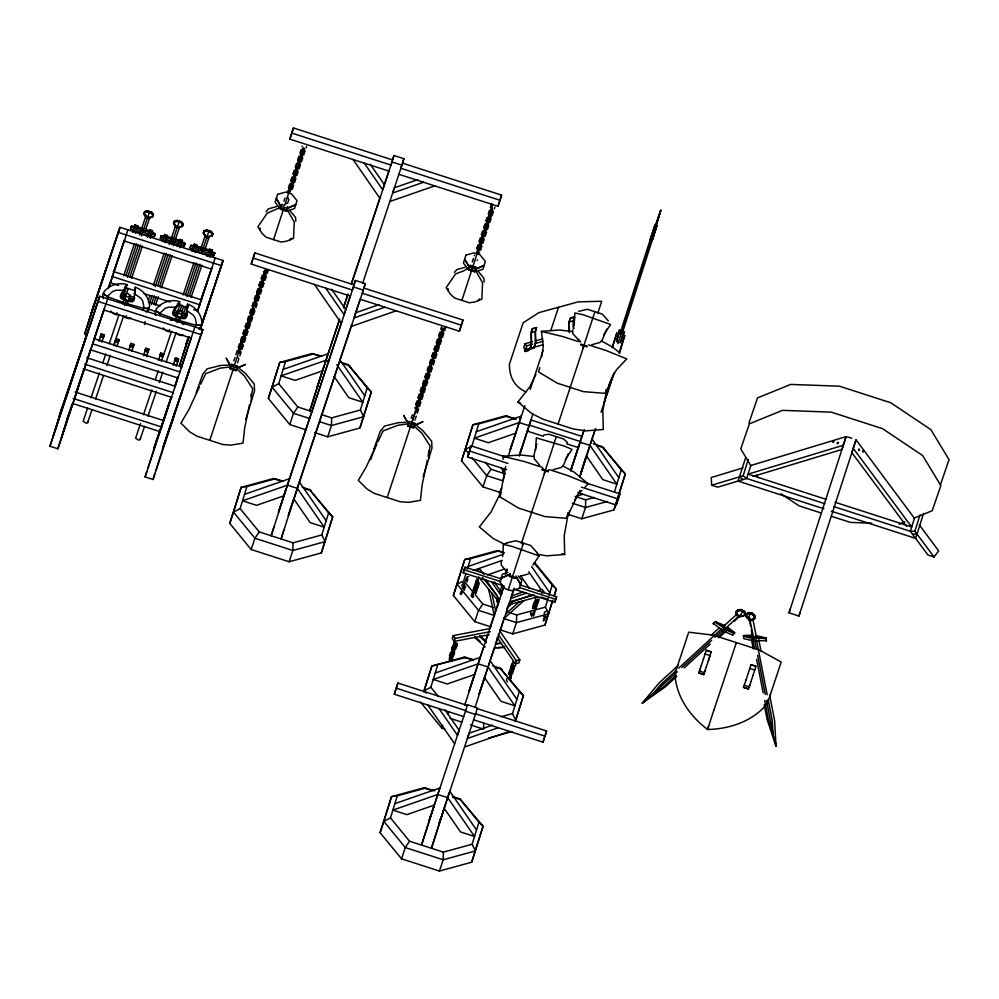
<?xml version="1.0" encoding="UTF-8"?>
<svg xmlns="http://www.w3.org/2000/svg" width="999" height="999" viewBox="0 0 999 999"><rect width="100%" height="100%" fill="white"/><g stroke="black" fill="none" stroke-linecap="round" stroke-linejoin="round"><path stroke-width="1.5" d="M302.148 487.212L309.503 489.572L328.609 512.887L321.79 534.952L293.057 542.832L292.857 550.486L289.111 561.75L251.174 549.525L229.758 523.376L241.146 487.362L273.376 478.533L283.029 481.043M340.746 362.262L348.102 364.635L367.207 387.949L360.389 410.002L331.656 417.882L331.456 425.537L327.709 436.813L314.573 432.579M452.497 796.503L459.852 798.875L478.946 822.189L472.127 844.242L443.394 852.122L443.194 859.777L439.448 871.053L401.523 858.815L380.095 832.666L391.496 796.665L423.713 787.824L434.84 790.808M483.716 723.026L483.553 729.145L470.429 724.912M548.126 598.264L545.404 607.092L516.658 614.972L516.471 622.627L512.712 633.89L499.587 629.657M594.318 497.477L585.689 499.85L585.501 507.492L581.743 518.768L568.481 514.485M569.268 332.292L568.955 322.078L570.229 318.244C578.409 313.549 571.653 324.787 573.776 328.733M569.442 332.442L569.155 322.215L570.404 318.456L574.612 317.295M573.601 328.621L573.164 320.916L574.437 317.095M146.304 312.075L148.227 310.289L149.488 306.531C149.463 297.964 143.219 289.772 135.165 287.225L133.816 300.799L131.993 301.848L128.122 301.323L126.861 305.082M134.628 294.755L135.165 287.225L134.99 294.855M198.739 328.996L200.662 327.21L201.935 323.451C201.91 314.885 195.654 306.693 187.612 304.146L186.264 317.719L184.428 318.768L180.569 318.244L179.308 322.003L180.369 321.616M144.643 324.588L145.055 321.491M503.371 480.219L504.433 472.627M541.758 356.793L543.244 346.166L541.433 331.356L559.303 330.007L571.903 331.493M579.932 490.422L566.47 518.319L544.83 516.57L518.618 508.116L499.925 496.853L505.694 466.471M568.369 512.799L564.223 535.601L564.697 554.47L546.815 555.819L537.137 554.283M605.894 393.856L602.834 410.651L603.296 429.52L585.414 430.869L572.976 428.908L543.194 419.293L531.805 413.574L517.932 401.985L529.645 387.05L535.889 374.45M502.622 556.643L503.396 544.418L507.117 542.944M535.526 450.124L536.313 437.887L564.335 446.091L571.99 449.4L565.272 459.715M574.138 325.174L574.912 312.949L583.066 314.747L610.589 324.45L603.871 334.765M568.768 515.334L569.53 511.188M249.563 404.558L244.693 427.809L243.007 443.144L231.019 445.129L222.702 444.505L196.84 436.151L189.623 431.768L180.919 423.114L188.774 409.777L199.45 386.875M251.311 395.991L252.759 388.861L244.305 375.849L236.651 368.831M426.111 466.083L427.272 460.377M428.146 456.093L430.182 446.103L421.728 433.079L414.073 426.061L423.014 421.628L414.323 425.312L408.379 423.389L403.584 415.359L406.918 421.366M425.811 467.544L422.115 485.052L420.429 500.387L408.441 502.36L400.124 501.735L374.263 493.394L367.045 489.011L358.341 480.357L366.196 467.008L376.86 444.105M536.763 443.656L534.04 454.97L534.253 458.716L539.66 465.322M101.898 342.232L104.246 334.777L101.261 333.816L98.926 341.271M102.223 341.196L99.301 340.01M133.616 229.021L132.555 232.405M114.123 345.03L117.095 345.991M148.476 233.816L147.427 237.2M151.448 234.765L150.399 238.162M128.983 349.825L131.955 350.786M162.625 240.971L165.597 241.92M143.856 354.62L146.828 355.582M177.485 245.766L180.457 246.716M158.729 359.415L161.701 360.377M192.357 250.562L195.379 251.298L195.005 252.547M173.589 364.223L176.561 365.172M210.202 256.318L207.28 255.132L206.893 256.393M620.879 330.956L619.492 330.107L619.043 331.331M622.864 331.593L624.437 331.705L624.25 332.455L622.827 330.344L619.293 330.856L619.492 330.107L618.531 333.067L623.488 334.665L624.437 331.705L624 332.929M859.577 450.199L858.541 450.499L859.003 448.838M556.293 436.638L544.28 473.576M594.892 311.7L582.979 348.339M107.642 298.826L57.88 448.788L49.95 446.228L99.713 296.266L202.797 329.52L201.199 334.69L98.114 301.436L99.713 296.266L60.639 411.638L52.897 437.013M87.3 334.727L84.665 333.866L120.005 227.248L223.089 260.502L200.462 328.896M87.512 324.937L120.005 227.248L84.665 333.866M54.895 430.994L61.713 408.941M89.51 318.931L93.619 305.619M67.208 393.956L71.703 379.42M69.218 387.949L73.327 374.637M83.292 345.617L84.378 342.12M85.302 339.598L86.376 336.114M57.88 448.788L93.232 342.158M60.827 439.572L68.157 415.522M62.825 433.554L69.181 412.962M75.137 396.516L79.183 383.441M77.148 390.509L81.256 377.197M127.934 229.807L108.729 287.912M164.211 443.431L202.797 329.52L153.034 479.483L145.105 476.923L146.703 471.753M182.455 365.422L179.82 364.573L188.749 337.337M187.787 338.786L186.139 344.093L188.374 337.512M148.052 467.707L156.868 439.635M182.667 355.644L188.324 337.787M162.362 424.662L166.858 410.127M164.373 418.643L168.481 405.332M180.444 370.292L179.932 371.978L92.707 343.843M215.16 257.942L197.427 311.638M194.867 326.96L145.105 476.923M153.034 479.483L154.633 474.313M162.487 448.876L163.724 444.892M155.981 470.267L164.785 442.195M170.292 427.222L174.788 412.674M172.29 421.203L175.949 409.365M186.376 378.871L187.1 376.536M188.374 372.852L189.098 370.529L187.462 375.374M350.362 296.054L251.236 264.073L252.834 258.903M353.958 284.865L254.832 252.897L253.234 258.067L352.36 290.035L355.407 280.469L365.322 283.666L362.275 293.244L461.388 325.212L459.39 331.231L360.264 299.25M388.961 171.104L289.847 139.136L293.444 127.947L392.557 159.927L394.006 155.519L403.921 158.716L400.874 168.294L499.987 200.275L497.989 206.281L398.876 174.301M289.847 139.136L293.444 127.947M235.876 354.682L237.175 350.711L238.786 350.162L241.146 351.998L239.835 355.956M233.928 367.12L209.778 440.334M244.143 334.665L242.72 339.048L243.719 339.373L244.93 335.639M263.561 271.416L264.31 273.451L265.722 273.901L267.32 273.339L268.431 270.017M302.085 146.753L302.285 146.104M247.59 324.363L247.302 325.274C249.163 326.823 251.436 319.942 249.001 320.13M249.875 317.482L249.6 318.394L250.587 318.718L252.248 313.636L251.298 313.236L250.861 314.61M284.103 207.38L273.564 239.61M290.896 185.277L290.609 186.201L291.596 186.513L293.631 180.344L292.645 180.02L291.471 183.479M254.458 303.708L254.171 304.62L255.17 304.945L256.381 301.211M295.467 171.516L295.192 172.427L296.179 172.752L298.214 166.571L297.153 166.383M260.914 287.724L261.775 285.002L260.789 284.678L258.753 290.859L259.752 291.171L260.964 287.437M297.764 164.623L297.477 165.547L298.476 165.859L300.499 159.69L299.513 159.365L298.339 162.825M239.847 352.635L240.047 351.985L239.598 353.334M253.459 308.441L253.659 307.792M242.332 345.105L242.133 345.754L240.16 345.105L239.261 347.802M251.036 317.32L249.925 317.37L251.623 312.225L252.622 312.537L251.748 315.259M303.321 147.977L302.06 151.773L303.047 152.085L304.22 148.639M303.634 148.701L303.833 148.052M299.775 158.654L300.761 158.978L301.935 155.519L302.797 152.797L301.735 152.622M265.247 276.248L265.047 276.898L263.062 276.261L262.163 278.958M287.675 206.393L286.226 211.026L280.282 209.103L281.73 204.483L284.703 205.432M245.742 419.455L254.558 390.834L254.258 384.028L245.317 373.289L239.56 368.718M305.819 429.757L289.772 424.575L268.356 398.426L279.745 362.425L311.975 353.584L321.628 356.094M229.758 523.376L233.504 512.1L240.122 508.603L246.94 486.55L275.674 478.671M268.356 398.426L272.103 387.162L278.733 383.666L285.539 361.601L314.285 353.721M274.013 526.635L271.179 535.776L289.46 478.721L244.53 494.343M285.926 489.348L283.928 495.804L256.556 505.332L242.532 500.811L287.462 485.177L297.365 488.374L324.2 527.147L310.177 522.627L293.831 499.013M283.129 369.405L328.059 353.771L309.79 410.826L323.326 368.281M394.006 155.519L390.959 165.097L291.845 133.117M283.916 529.832L281.094 538.973L299.363 481.918L326.198 520.691M289.922 510.414L288.324 515.584L363.324 290.122L353.409 286.925L278.409 512.387L286.288 488.236M289.111 561.75L321.328 552.922L332.717 516.908L309.503 489.572M327.709 436.813L359.927 427.972L371.328 391.97L348.102 364.635M411.825 422.789L415.921 410.015L387.2 497.564M420.429 395.379L420.142 396.291C422.003 397.839 424.275 390.946 421.84 391.133M422.714 388.486L422.44 389.398L423.426 389.722L424.637 385.989M433.753 358.728L434.615 356.006L433.628 355.694L431.593 361.863L432.592 362.187L433.803 358.454M430.881 365.684L431.081 365.035M436.463 347.177L436.176 348.089C443.506 344.218 434.852 339.81 437.5 347.39M438.748 340.297L438.474 341.208L439.46 341.533L440.671 337.799M417.27 409.877L417.47 409.228L416.571 411.925M432.043 363.811L432.33 362.899L431.343 362.575L430.719 364.373M416.271 416.121L414.972 420.079M443.781 328.471L442.919 331.193M474.375 255.694L474.575 255.057M473.026 266.196L461.888 300.374M483.791 232.268L483.516 233.179L484.503 233.504L485.726 229.77M488.374 218.494L488.099 219.418C489.96 220.954 492.22 214.073 489.797 214.261M490.671 211.613L490.384 212.525L491.371 212.849L492.544 209.39M491.958 209.465L492.157 208.816M483.129 239.236L482.929 239.885L480.944 239.248L480.044 241.933M491.82 211.451L490.759 211.438M477.147 260.552L477.347 259.902M459.39 331.231L462.987 320.042L363.873 288.062M497.989 206.281L501.585 195.105L402.472 163.124L403.921 158.716M461.388 325.212L462.987 320.042M499.987 200.275L501.585 195.105M423.164 476.698L431.98 448.076L431.68 441.271L422.739 430.532L416.983 425.949M500.649 492.607L482.954 486.9L461.538 460.751L472.927 424.75L505.157 415.909L516.333 418.906M463.698 716.595L394.305 694.218L395.904 689.048L397.914 683.029L467.295 705.419M506.693 469.68L467.582 457.055L469.18 451.885M394.305 694.218L397.914 683.029M505.132 456.83L471.178 445.879L469.58 451.048L507.967 463.424M507.467 416.046L478.721 423.926L471.915 445.979L465.284 449.488L461.538 460.751M423.601 691.857L431.855 666.033L464.073 657.192L473.738 659.702M490.834 626.835L474.787 621.665L453.371 595.516L464.76 559.502L496.99 550.674L503.696 552.235M426.161 693.144L424.213 690.771L431.855 666.033L466.383 657.33M502.597 585.489L463.224 572.789L464.023 570.204M501.473 578.958L465.022 567.195L464.223 569.792L500.674 581.543M380.095 832.666L383.853 821.403L390.472 817.906L397.29 795.841L426.024 787.961M424.213 690.771L430.831 687.275L437.649 665.209M466.009 573.389L463.736 580.744L473.289 592.407M467.345 569.068L470.554 558.691L499.288 550.811M461.675 593.056L460.601 593.044M503.771 470.541L502.972 473.151L503.896 470.267M512.187 443.294L510.189 449.762L524.887 405.582M476.311 431.718L521.241 416.096L508.154 456.68M499.925 496.853L500.786 494.043M539.822 367.694L538.523 371.903L557.217 383.179L583.428 391.633L605.069 393.369L606.368 389.16M521.703 447.789L520.104 452.959L532.879 414.098M430.756 815.209L428.758 821.678L465.696 710.589L396.316 688.199M496.815 601.386L497.614 598.776M510.127 573.688L509.403 575.998L515.347 577.922M542.782 467.919L542.182 469.855L548.126 471.778L548.726 469.83M440.659 818.406L438.661 824.874L475.611 713.786L544.992 736.163L546.59 730.993L477.197 708.616M480.619 689.073L479.021 694.243L514.298 588.211M581.893 436.376L580.307 441.546L529.358 425.112L530.956 419.942L581.893 436.376L583.828 430.532M612.225 347.452L616.808 333.092L618.793 333.728L616.395 341.458L620.367 342.744L622.752 335.015L624.737 335.652L619.33 353.147M612.3 347.677L616.808 333.092M566.47 518.319L568.194 512.699M582.567 467.42L580.968 472.589L595.666 428.409M607.954 389.198L611.313 378.808M619.305 352.784L624.737 335.652M500.199 668.244L523.426 695.579L515.784 720.304L512.487 713.611L519.305 691.558L500.199 668.244L492.857 665.871M549.013 595.416L552.21 585.027L534.065 562.887M543.344 620.953L544.218 618.231M439.448 871.053L471.678 862.212L483.066 826.21L459.852 798.875M515.184 721.39L523.426 695.579L519.305 691.558M512.712 633.89L544.942 625.062L552.584 600.324M552.734 600.686L544.942 625.062M554.083 596.328L556.331 589.048L534.915 562.912M513.961 589.16L554.795 602.335L555.594 599.75M520.142 584.977L556.593 596.74L555.794 599.325L519.343 587.562M614.435 491.958L621.241 469.905L602.147 446.59L593.269 443.731M581.743 518.768L613.973 509.927L617.12 499.75M618.019 496.84L621.615 485.189M617.719 498.663L625.362 473.926L602.147 446.59M473.601 719.792L542.994 742.182L544.592 737.012M577.872 492.644L616.258 505.019L619.855 493.843L587.375 483.366M616.258 505.019L619.855 493.843M698.751 672.939L703.708 674.537L698.751 672.939L701.36 665.309M700.137 668.756L699.437 671.028L704.395 672.627L705.094 670.354M706.318 650.199L711.213 651.985L706.318 650.199L705.007 654.145M706.281 667.07L710.027 655.556L705.069 653.958M743.493 687.362L748.451 688.96L743.493 687.362L746.103 679.745M751.048 664.622L755.943 666.42L751.048 664.622L749.737 668.581L754.757 669.979M923.588 513.361L915.608 538.374L910.339 531.281L914.435 518.319L856.018 439.797L798.95 616.033L789.035 612.824L790.259 608.891M798.95 616.033L800.174 612.087M145.18 228.896L155.307 233.754L154.395 236.513L142.045 234.116L130.607 228.833L130.832 228.109M142.532 228.047L131.518 226.074L131.294 226.798L138.761 230.806L146.691 233.366L155.07 234.478L155.307 233.754M146.079 215.359L145.629 216.808L146.391 217.857L148.376 218.494L150.025 217.432M145.504 230.195L145.055 231.643L141.858 231.406L141.084 230.357L141.533 228.921L142.757 228.509M151.473 212.4L153.009 214.385L152.26 216.671L149.775 218.207L146.266 217.969L145.767 215.659M154.395 236.513L154.62 235.789M174.912 238.486L185.04 243.344L184.128 246.104L171.791 243.719L160.34 238.424L160.564 237.7M172.278 237.637L161.251 235.677L161.026 236.401L168.506 240.397L176.436 242.957L184.815 244.068M179.445 227.347L178.109 228.084L176.124 227.447L175.587 225.674M173.027 239.872L171.791 243.719M179.333 227.685L179.783 226.236M184.128 246.104L184.353 245.379M204.645 248.077L214.773 252.934L213.861 255.694L201.523 253.309L190.072 248.027L190.984 245.267L202.01 247.228M190.984 245.267L190.759 245.991L198.239 250L206.169 252.547L214.548 253.659L214.773 252.934M203.371 232.917L205.869 237.038L207.842 237.675L209.178 236.938M201.86 252.223L201.523 253.309L202.198 251.273M209.603 236.251L207.879 237.849L205.744 237.15L203.484 232.555M213.861 255.694L214.086 254.97M102.398 280.182L104.408 273.776M104.458 274.013L105.994 269.106M133.941 227.947L134.902 224.962L137.874 225.911L137.363 227.522M135.527 233.366L135.914 232.118L132.942 231.156M124.5 296.815L123.127 303.883L122.477 302.947M124.95 297.14L124.5 298.564L127.335 300.587L128.958 300L129.395 298.576M126.011 293.993L125.562 295.417L126.548 296.84L130.02 296.853L130.457 295.429L127.622 293.406L126.011 293.993L124.525 298.376M87.587 408.067L83.192 421.191L86.026 423.214L87.65 422.627L88.087 421.203M126.411 300.287L124.6 305.682M147.49 236.85L148.339 234.178M149.263 231.356L149.763 229.758L152.735 230.719L152.235 232.317L150.25 231.681M113.861 345.716L116.134 338.611L119.106 339.573L116.833 346.665M129.945 298.576L129.183 300.949L128.122 301.323M150.474 237.812L151.311 235.14M162.362 241.646L163.199 238.973M164.136 236.151L164.635 234.553L167.607 235.514L167.108 237.113L165.122 236.476M128.734 350.512L131.006 343.419L133.978 344.368L131.706 351.461M165.335 242.607L166.171 239.935M177.235 246.441L178.072 243.768M143.531 355.656L145.866 348.214L148.839 349.163L146.503 356.618M180.132 247.752L181.044 244.73M182.48 240.309L181.968 241.908L178.996 240.946L179.508 239.348L182.48 240.309L181.88 242.058M192.033 251.598L193.082 248.202M197.34 245.105L194.368 244.143L193.868 245.742L195.854 246.391M158.391 360.452L160.739 353.009L163.711 353.971L161.376 361.413M176.948 313.736L175.574 320.804M177.397 314.048L176.948 315.484L179.783 317.507L181.393 316.92L181.843 315.484M178.446 310.914L178.009 312.337L178.996 313.761L182.455 313.773L182.904 312.35L180.07 310.327L178.446 310.914L176.973 315.297M140.522 423.514L135.639 438.111L138.474 440.134L140.085 439.548L140.534 438.111M178.858 317.207L177.048 322.602M208.729 250.549L209.241 248.938L212.213 249.9L211.264 252.884M173.264 365.247L175.599 357.804L178.584 358.766L176.236 366.208M209.877 257.355L210.926 253.958M200.399 328.234L201.611 324.375M201.174 326.136L203.197 319.717M205.482 313.436L207.492 307.03M167.682 434.115L170.879 424.325M207.53 307.267L209.078 302.36M179.308 399.812L182.892 388.736M583.778 346.278L558.079 424.1M545.167 471.228L521.353 543.606M745.679 457.592L738.086 481.106L823.888 508.778M742.944 467.907L711.251 477.522L711.663 485.214L743.119 475.786L748.263 459.49M753.196 476.398L841.932 449.475L846.116 436.6L750.798 465.522L746.703 478.496L717.707 487.175L711.663 485.214M906.605 526.298L851.835 452.672L856.018 439.797M919.355 524.925L938.66 550.886L934.015 556.955L914.872 531.206L920.029 514.897M288.599 192.17L289.186 190.359M296.778 167.645L295.554 171.328L296.516 171.728M285.027 204.395L288.674 193.032M238.424 351.91L239.011 350.1M239.723 348.039L238.474 351.798L239.473 352.123M241.296 343.219L240.434 345.929L241.421 346.253L242.645 342.52M241.696 342.145L242.133 340.784L243.119 341.096L242.595 342.807M292.045 185.115L292.819 182.78M243.993 335.264L244.418 333.891L245.417 334.215M245.879 329.445L245.017 332.168L246.004 332.48L247.215 328.746M246.278 328.371L246.716 327.01L247.702 327.335M248.564 321.491L248.888 320.504M303.496 150.699L303.821 149.7M234.852 364.136L238.499 352.772M255.444 300.836L255.756 299.85M257.33 295.017L256.468 297.739L257.455 298.064L258.679 294.33M257.73 293.956L258.167 292.582L259.116 292.982M260.015 287.063L260.452 285.702L261.413 286.089M261.913 281.243L261.051 283.966L262.038 284.29L263.249 280.557M262.625 279.196L261.376 282.954L262.375 283.266M264.198 274.363L263.336 277.085L264.323 277.41L265.547 273.676M240.297 349.687L241.171 346.965L240.11 346.778M244.168 337.974L244.48 336.988M244.88 335.914L245.742 333.191L244.755 332.879M246.778 330.095L246.341 331.468L245.342 331.144L246.428 327.784M247.178 329.033L248.039 326.311L246.978 326.124M249.463 322.14L250.324 319.43L249.275 319.243M253.646 309.44L253.209 310.814L252.223 310.489L253.147 307.717M255.619 303.546L255.931 302.56M256.331 301.486L257.193 298.763L256.144 298.589M258.629 294.605L259.49 291.883C257.63 290.334 255.357 297.227 257.792 297.04M260.202 289.772L260.514 288.786M263.212 280.831L264.073 278.109L263.012 277.934M265.497 273.951L266.358 271.228L265.372 270.904M416.833 406.268L417.27 404.907L418.256 405.219M419.118 399.388C421.079 394.605 420.704 405.057 417.857 403.171M421.416 392.495L421.728 391.508M423.701 385.614L424.138 384.253L425.087 384.64M425.986 378.733C427.959 373.951 427.572 384.403 424.725 382.517M427.884 372.914L427.023 375.636L428.009 375.949L429.22 372.215M428.284 371.84L428.596 370.854M430.169 366.021L429.308 368.743L430.294 369.068L431.468 365.609M432.867 358.079L433.291 356.705L434.253 357.105M434.752 352.26L433.891 354.982L434.877 355.294L436.088 351.561M435.464 350.199L434.215 353.958L435.214 354.283M439.735 337.425L440.172 336.051L441.158 336.376M442.02 330.532C443.981 325.761 443.606 336.213 440.759 334.328M417.008 408.978L417.32 407.992M417.719 406.93L418.593 404.208L417.532 404.021M419.617 401.111L419.18 402.472L418.194 402.16L419.268 398.788M420.017 400.037L420.879 397.315L419.817 397.14M422.302 393.156L423.164 390.434L422.115 390.247M424.6 386.276L425.462 383.554C423.601 382.005 421.328 388.886 423.763 388.698M426.486 380.457L426.049 381.818L425.062 381.493L426.136 378.134M426.885 379.383L427.747 376.66L426.698 376.486M428.459 374.55L428.771 373.564M429.17 372.502L430.045 369.78L428.983 369.593M433.042 360.789L433.354 359.802M436.051 351.848L436.913 349.126L435.851 348.938M438.336 344.955L439.198 342.232L438.149 342.058M440.222 339.136L439.797 340.509L438.798 340.184L440.497 335.027L441.496 335.352L440.634 338.074M442.52 332.255L442.082 333.629L441.096 333.304L442.17 329.945M476.923 252.922L477.51 251.111M477.909 250.05L478.346 248.689L479.333 249.001L478.808 250.699M479.795 244.231L478.933 246.953L479.92 247.277L481.143 243.544M480.519 242.17L479.27 245.929L480.257 246.254M482.092 237.35L481.218 240.072L482.217 240.384L483.429 236.651M482.492 236.276L482.929 234.915L483.916 235.227M484.777 229.395L485.214 228.022L486.201 228.346M487.075 222.515C489.035 217.732 488.648 228.184 485.801 226.298M489.36 215.622L489.672 214.635M472.902 266.571L476.998 253.796M481.093 243.818L481.955 241.096L480.969 240.784M483.379 236.938L484.253 234.216L483.254 233.891L481.593 238.973L482.542 239.373M485.277 231.119L484.84 232.48L483.841 232.168L484.927 228.808M485.676 230.045L486.538 227.322L485.477 227.148M487.562 224.226C486.613 227.51 485.277 223.464 487.225 221.915M487.962 223.164L488.823 220.442L487.774 220.255M490.259 216.284L491.121 213.561L490.059 213.374M461.101 591.408L460.239 594.13L461.226 594.455L462.4 591.008M464.285 585.189C463.698 588.149 461.75 585.102 463.798 583.466M519.393 456.118L529.158 425.761L519.243 422.565L474.313 438.186L488.336 442.707L515.709 433.191M499.912 592.02L502.235 584.79M505.644 573.826L507.067 569.418M464.71 705.294L480.157 657.379L435.239 673.001M582.879 348.626L583.753 345.866M508.279 589.747L523.389 543.169L522.989 544.23M475.049 707.517L490.072 660.576L516.895 699.35M570.804 471.103L580.107 442.195L590.009 445.392L616.845 484.165L602.822 479.645L586.475 456.019L579.87 476.573M616.758 340.297L619.03 333.229L620.079 333.429L623.026 334.453L620.716 341.571M650.287 239.56L660.814 210.19L652.272 240.21M618.406 333.316L620.891 332.992L621.84 330.02M617.882 343.644L621.066 333.753M621.765 331.656L660.814 210.19L656.668 223.014M622.34 330.182L621.003 333.866M623.364 334.915L621.878 333.304L622.827 330.344M622.739 331.83L656.992 225.487L652.147 240.447M605.943 394.867L610.139 381.83M579.782 477.197L592.007 438.923L618.831 477.697M545.504 617.819L546.091 616.008M708.653 726.061L707.567 729.47A88.449 67.258 17.2 0 0 767.507 703.209L781.206 662.025L759.477 650.037L713.236 635.114L688.723 632.192L675.024 673.363A88.449 67.258 17.2 0 0 707.567 729.47L714.123 709.415M650.162 239.81L655.007 224.85L620.754 331.193L620.978 330.582M651.598 238.686L652.984 234.415M703.383 659.165L705.044 654.02M708.353 660.701L710.002 655.619M749.774 668.456L746.053 679.894M753.071 675.199L756.006 666.221M789.035 612.824L846.116 436.6M701.323 665.471L703.396 659.103M751.011 681.493L753.096 675.124M863.173 451.361C864.185 448.301 862.224 454.283 863.236 451.211M49.95 446.228L98.114 301.436M108.866 287.15L124.55 239.972M92.895 343.144L104.258 308.991M197.552 310.876L211.776 268.119M179.82 364.573L189.111 336.626M200.1 329.608L223.089 260.502L200.187 328.109M251.236 264.073L254.832 252.897M283.953 201.186L285.065 197.864M296.303 167.407L297.202 164.723L299.188 165.359M289.735 188.699L290.347 186.913L291.346 187.225L289.373 193.269M294.318 174.937L292.894 179.308L293.893 179.633L295.916 173.451L294.867 173.277M300.637 155.931L301.186 154.271M288.686 191.983L290.022 187.924L291.009 188.249M290.072 191.021L290.522 189.673M295.105 175.899L294.218 178.609L293.231 178.297L294.593 174.151L295.592 174.475M296.953 170.354L297.877 167.595L296.89 167.27M299.238 163.474C301.748 158.504 297.552 161.014 297.852 164.448L298.801 164.847M302.422 153.896C300.786 162.725 298.389 153.846 302.46 153.821M233.778 360.914L234.89 357.605M293.906 181.169L294.805 178.484L294.605 179.121L293.494 178.184L291.72 181.181L291.92 180.532L293.032 181.481M296.191 174.288L296.641 172.939M299.388 164.71L298.489 167.407L297.028 167.52M300.774 160.514L301.673 157.83L301.473 158.466L300.374 157.53L298.601 160.527L298.801 159.877L299.9 160.827M303.072 153.634L303.971 150.936M252.997 306.493L253.896 303.796L255.881 304.433M255.294 299.613L256.194 296.915L258.167 297.552L258.366 296.903L257.48 299.6L256.019 299.725M265.347 269.368L264.448 272.065L264.648 271.428L266.633 272.065L267.083 270.717M306.044 148.027L306.593 146.366M248.714 320.904L247.64 324.263L248.626 324.575M255.594 300.249L254.508 303.609L255.494 303.921M239.198 353.009L240.347 349.4M254.046 308.379L252.872 311.825L251.885 311.513M241.895 346.453L241.446 347.802L239.985 347.914M246.016 334.028L246.915 331.331L246.716 331.98L245.617 331.031L243.843 334.028L244.043 333.391L245.142 334.328M248.763 325.799L248.314 327.148L246.328 326.498L246.129 327.148L247.028 324.45L249.013 325.1M252.897 313.374L253.783 310.677L253.584 311.326L252.485 310.377L250.712 313.374L250.911 312.737L252.01 313.674M255.182 306.493L256.081 303.796M264.797 277.597L263.461 279.258M237.55 362.849L238.848 358.878L237.899 357.492M255.869 307.767L257.18 303.796L254.82 301.96L253.209 302.522L252.11 305.844L252.859 307.867M289.772 424.575L293.531 413.299L297.827 406.98L278.733 383.666M251.174 549.525L254.92 538.249L259.228 531.918L240.122 508.603M323.426 367.707L317.008 387.437L339.56 319.655M327.834 354.445L339.598 319.081M344.006 305.819L347.927 294.031M351.361 283.716L380.282 196.778M384.203 184.99L389.111 170.255M343.481 307.867L347.889 294.605M351.323 284.29L392.008 161.988L401.923 165.185L362.712 283.067M289.235 479.395L341.683 321.728M346.091 308.466L350.499 295.204M353.933 284.89L355.407 280.469M290.322 509.115L293.756 498.801M299.138 482.592L351.598 324.925M355.519 313.137L359.927 299.875M363.848 288.087L365.322 283.666M359.927 427.972L371.328 391.97L367.207 387.949M321.328 552.922L332.717 516.908L328.609 512.887M408.254 423.763L397.727 425.337L383.092 430.906L378.109 441.471M411.201 418.156L412.312 414.847M441.533 326.998L440.784 329.295L443.144 331.131L444.742 330.582L445.854 327.26M428.134 370.617L429.033 367.919L431.006 368.569L431.206 367.919L430.319 370.617L428.858 370.729M430.419 363.736L432.192 360.739L433.304 361.675L433.504 361.026L432.604 363.723M435.002 349.962L435.901 347.265L437.887 347.902M442.32 327.959L441.87 329.308L442.07 328.659L444.056 329.295L444.955 326.611M415.934 408.966L416.983 405.681M421.566 391.908L420.517 395.192L421.466 395.592M428.434 371.253L427.347 374.613L428.346 374.937M416.62 410.239L417.769 406.643M418.868 405.032L419.755 402.347L419.555 402.984L418.456 402.048L416.683 405.045L416.883 404.395L417.982 405.344M422.053 395.454L421.153 398.151L419.168 397.515L418.968 398.164L419.867 395.467L421.853 396.103M424.338 388.574L423.439 391.271L421.466 390.621L421.266 391.271L422.152 388.574L424.138 389.223M428.921 374.8L428.022 377.497L426.049 376.86L425.849 377.497L426.735 374.812L428.721 375.449M441.77 336.188L442.669 333.491L442.47 334.141L441.358 333.191L439.585 336.188L439.785 335.552L440.884 336.488M417.257 413.199L418.569 409.24L416.208 407.392L414.597 407.954M433.291 364.997L434.602 361.039L432.242 359.203L430.631 359.765L429.533 363.074L430.282 365.11M469.33 267.545L463.911 270.766L455.507 273.963L446.191 287.612L448.414 290.996L448.139 288.873L448.414 291.159L450.636 294.38L454.458 297.964L469.318 302.772L474.425 302.048L478.146 300.749L479.657 299.038L478.146 300.587L481.868 299.126L482.567 282.705L475.149 269.842M472.29 261.938L473.389 258.616M491.708 203.546L490.409 207.505L491.371 208.891M492.395 204.82L491.496 207.517L491.695 206.868L492.22 207.617M477.01 252.747L478.671 247.665L479.67 247.989L479.295 249.076M489.51 215.035L488.461 218.319L489.423 218.719M477.697 254.021L478.846 250.424M482.679 240.584L482.23 241.933L480.769 242.045M486.813 228.159L487.712 225.462L487.512 226.111L486.401 225.162L484.627 228.172L484.827 227.522L485.939 228.471M489.547 219.93L489.098 221.278L487.125 220.642L486.925 221.278L487.812 218.594L489.797 219.231M494.368 208.779L494.93 207.13M467.582 457.055L471.178 445.879M532.417 341.695L524.962 343.743L523.713 347.502L525.449 349.613L543.319 344.705M524.725 351.211C536.263 346.815 520.779 355.607 525.561 348.713M527.747 349.3L529.47 349.175C533.329 342.732 529.52 335.189 532.23 328.671L536.6 327.722L535.352 331.481L535.589 342.982L533.816 348.326L531.955 348.464M524.9 351.423L526.698 345.854L532.654 344.218M536.6 327.722L532.392 328.871C529.745 335.427 533.491 343.007 529.595 349.475L527.747 349.613M482.954 486.9L486.713 475.624L491.008 469.293L485.277 462.3M536.438 327.51C533.741 334.028 537.537 341.583 533.678 348.027L529.47 349.175M453.371 595.516L464.76 559.502L470.554 558.691M463.224 572.789L465.022 567.195M464.735 583.841L463.524 587.574L462.525 587.25M466.983 577.235L465.809 580.681M463.536 589.11L464.435 586.413L464.235 587.062L462.25 586.413M466.283 580.869L466.733 579.52M530.282 389.385L543.056 350.524M464.223 590.384L465.534 586.425L463.174 584.577L461.563 585.139M467.07 581.843L467.819 579.532L466.858 578.146M550.749 330.644L558.528 307.255L557.754 308.416M489.81 628.571L453.246 635.601L452.247 638.598L454.183 641.408L489.223 634.677M454.183 641.408L455.182 638.398L453.246 635.601M454.07 642.532L453.521 644.193L454.508 647.065L456.343 646.828L457.455 643.506M450.861 656.83L450.586 659.203M453.159 649.949L452.872 652.322M455.444 643.069L455.157 645.441L455.969 645.816L455.082 645.978L455.969 643.294M472.265 592.694L471.166 596.016L472.49 597.365L473.676 597.04M472.739 591.196L474.562 585.814L477.16 584.215L478.484 585.576M476.848 578.921L475.024 584.315L476.211 587.137L478.109 586.813M450.499 659.752L451.398 657.055L450.424 655.656L451.311 655.481M452.784 652.871L453.683 650.174L452.709 648.776M453.146 652.31L452.247 654.994L450.474 655.344L450.961 656.043L451.848 653.346L453.671 652.697M454.982 646.765L453.733 648.763M473.563 593.456L472.664 596.153L472.115 595.466L473.026 595.704M474.238 591.333L475.861 586.575L477.547 586.113M478.146 579.695L477.11 582.067M451.76 660.589L452.872 657.28L451.885 654.407L450.049 654.645L449.238 659.839M475.649 594.118L476.923 590.384L476.523 588.523L475.724 587.562L473.838 587.874M474.787 621.665L478.533 610.389L482.842 604.058L475.199 594.73M444.792 729.12L441.883 728.184L442.819 725.361M401.523 858.815L405.269 847.539L409.565 841.22L390.472 817.906M505.494 573.638L506.955 569.218M505.457 574.213L506.918 569.792M474.537 674.275L469.118 691.046L503.896 586.488M479.433 659.552L483.841 646.291M485.801 640.409L487.762 634.515M489.722 628.621L499.525 599.175M501.486 593.281L503.933 585.913M597.827 313.024L601.735 301.261L578.171 301.86L538.898 312.637L523.164 322.802L509.465 363.986A88.449 46.891 -39.3 0 0 525.998 391.87M481.019 687.774L484.453 677.472M489.835 661.276L493.756 649.487M496.203 642.132L497.677 637.712M500.124 630.344L504.532 617.095M506.493 611.201L508.941 603.846M511.888 595.004L513.349 590.584M578.433 446.728L571.053 469.393L584.278 429.632M506.356 680.331L506.905 678.671M508.666 673.925L509.752 670.129L512.475 668.693M512.037 663.249L510.402 668.693L511.388 671.565L513.224 671.328L514.323 668.006L513.336 665.147M509.577 675.799L510.027 674.45M510.127 673.663L511.013 670.978L512.799 670.629M511.875 668.918L513.311 664.085M531.006 611.975L530.457 613.636L531.643 616.458M535.589 598.201L535.439 601.723L536.226 602.684L538.111 602.36M509.665 677.372L510.389 673.651M499.925 631.118L519.867 659.989L518.868 662.986L515.322 663.673L516.321 660.664L498.114 634.315M534.702 605.544L534.465 607.904M534.977 604.82L535.876 602.122L537.549 601.66M510.939 678.209L511.738 673.014L511.051 672.027L509.215 672.265M510.389 680.356L511.013 676.335M514.972 666.583L516.071 663.261M533.129 612.674L532.242 615.372L533.079 615.147L531.955 613.773M534.527 608.491L535.202 604.782M537.712 598.913L537.087 601.423M607.904 389.46L609.502 384.652M582.966 466.133L586.388 455.819M591.783 439.622L594.717 430.781M604.02 402.809L613.336 374.825M601.048 412.212L614.273 372.452M533.541 616.133L534.64 612.824L534.24 610.963M535.826 609.253L536.925 605.931L535.739 603.109L533.853 603.433L532.742 606.743L533.141 608.603M539.223 599.05L537.4 604.432L534.79 606.031L533.466 604.67L534.577 601.361L537.175 599.762M544.13 613.611L544.68 611.95L546.278 611.4M544.767 616.57L543.681 619.929L544.667 620.254M553.995 596.091L556.331 589.048L552.21 585.027M554.795 602.335L556.593 596.74M471.678 862.212L483.066 826.21L478.946 822.189M622.077 483.791L625.362 473.926L621.241 469.905M613.973 509.927L617.257 500.062M542.994 742.182L546.59 730.993M703.708 674.537L706.318 666.907M709.964 655.744L711.276 651.798M714.023 709.74L736.363 642.582L735.963 643.756M748.451 688.96L749.837 684.79L749.125 687.05L744.267 685.152M749.238 686.837L751.061 681.343M130.607 228.833L131.518 226.074M123.651 275.786L134.453 243.544M125.886 275.724L136.613 243.706M139.548 234.965L140.522 232.055M141.309 229.633L145.854 216.084L143.893 213.736M122.078 293.631L123.077 290.672M127.535 277.372L138.424 244.855M141.396 235.989L142.732 232.093M142.845 231.731L149.488 211.751M123.514 295.929L126.436 287.2M129.845 277.01L140.584 244.98M145.28 230.919L149.813 217.37M150.075 217.307L152.71 216.97L153.546 214.41L151.798 212.125L147.415 210.714L144.63 211.526L143.781 214.098L145.542 216.383L144.331 214.111L145.08 211.825L147.515 211.114M126.174 294.468L128.147 288.611M131.581 278.346L142.382 246.104M160.34 238.424L161.251 235.677M148.476 300.037L149.95 295.642M153.384 285.389L164.186 253.134M174.063 223.701L174.588 222.153L177.023 221.428L180.981 222.715L182.517 224.7M171.054 239.236L175.137 227.035M149.763 302.784L152.21 295.517M155.132 286.775L166.346 253.296M169.281 244.555L170.255 241.646M179.233 221.353L172.577 241.321M151.324 304.707L154.296 295.841M157.755 285.489L168.157 254.458M175.012 240.509L179.558 226.96L182.555 226.199M153.734 304.071L156.169 296.79M159.59 286.601L170.317 254.57M173.239 245.841L174.213 242.932M179.87 226.661L178.147 228.259L175.999 227.56L173.626 223.326M179.808 226.91L182.442 226.561L183.279 224.001L181.531 221.716L177.16 220.304L174.363 221.129L173.514 223.689L175.275 225.974M155.419 305.532L158.366 296.74M161.314 287.937L172.115 255.694M181.993 226.261L182.742 223.988M184.241 245.742L185.04 243.344M190.072 248.027L190.871 245.629L201.448 249.038M177.223 312.562L180.17 303.771M183.117 294.98L193.931 262.737M197.365 252.472L198.351 249.538M179.995 310.926L181.943 305.107M185.352 294.917L196.091 262.887M200.787 248.826L205.319 235.277M181.556 312.824L183.529 306.905M187 296.566L197.902 264.048M202.31 250.911L208.966 230.944M183.466 313.661L185.901 306.381M189.323 296.191L200.05 264.173M204.745 250.1L208.841 237.912M209.54 236.501L212.175 236.164L213.012 233.591L211.264 231.306L206.893 229.895L204.096 230.719L203.259 233.279L205.007 235.564L203.796 233.304L204.32 231.743L206.756 231.019L210.727 232.305L212.25 234.303L211.726 235.851M185.152 315.122L187.125 309.265M191.046 297.54L201.86 265.284M107.38 298.214L108.292 295.517L112.575 291.521L115.921 290.259L124.101 290.297L127.235 284.665C119.131 282.03 109.228 284.99 103.996 291.858L102.722 295.604L103.272 298.676M91.034 397.827L99.4 372.964M102.86 362.724L105.807 353.946M109.253 343.718L119.106 314.46M87.65 422.627L92.083 409.465M95.529 399.225L103.409 375.824M106.856 365.584L110.302 355.357M113.761 345.117L123.614 315.859M128.534 301.236L130.02 296.853M142.969 309.69L143.868 306.993L142.857 301.298L140.934 298.326L134.341 293.594M159.828 315.135L160.727 312.437L165.01 308.441L168.369 307.18L176.536 307.217L179.683 301.586C171.578 298.951 161.676 301.91 156.431 308.778L155.17 312.525L155.719 315.597M143.469 414.747L151.848 389.885M155.295 379.645L158.254 370.866M163.674 354.782L171.553 331.381M140.085 439.548L144.518 426.386M147.977 416.146L156.344 391.283M159.303 382.505L162.75 372.265M166.196 362.038L176.049 332.779M180.981 318.157L182.455 313.773M195.404 326.611L196.316 323.913L195.305 318.219L193.381 315.247L186.776 310.514M90.984 313.399L111.314 253.396M58.991 416.945L91.009 322.415M108.516 287.125L110.315 282.292M113.499 272.427L124.45 240.097M67.42 418.032L72.028 403.971M75.924 392.919L83.904 368.918M87.437 358.941L90.822 348.476M94.281 338.249L104.183 309.041M134.303 226.711L134.902 224.962M100.674 335.564L101.261 333.816M137.275 227.66L137.874 225.911M103.646 336.526L104.246 334.777M149.176 231.506L149.763 229.758M118.519 341.321L119.106 339.573M164.048 236.301L164.635 234.553M130.407 345.167L131.006 343.419M133.379 346.116L133.978 344.368M145.866 348.214L145.28 349.962L148.252 350.924L148.839 349.163M193.781 245.891L194.368 244.143M160.14 354.757L160.739 353.009M175.012 359.553L175.599 357.804M211.613 251.648L212.213 249.9M177.984 360.514L178.584 358.766M200.724 300.574L211.676 268.232M201.011 300.187L206.468 284.091M171.129 397.065L154.146 447.652L171.154 397.427M174.588 386.838L178.047 376.611M181.019 367.857L191.408 337.187M174.663 387.088L178.159 376.748M181.668 366.408L186.164 353.109M200.387 328.459L214.398 286.651M163.174 446.978L194.093 355.669M748.938 423.002L757.567 397.889L790.696 384.415L839.435 386.201L890.746 402.747L930.868 429.645L949.05 459.665L940.421 484.777M837.037 442.932L837.736 443.781L838.598 442.52L837.661 442.332M196.166 392.769L202.809 374.15L207.168 368.831L220.904 365.409L228.334 365.097M373.589 450L380.232 431.381L384.59 426.073L398.326 422.652L405.756 422.327M370.579 459.74L376.948 442.008M145.579 216.259L149.962 217.67M175.325 225.861L179.708 227.248M205.057 235.452L209.44 236.838M606.88 328.883L602.372 339.623L599.924 342.507L591.795 344.73M568.281 453.833L563.773 464.56L561.313 467.457L553.184 469.68M200.687 384.228L205.682 373.676L220.304 368.107L230.707 366.908L226.161 358.117L230.956 366.158L236.9 368.069L245.592 364.385L238.037 367.869M265.996 272.327C264.76 270.891 262.362 276.536 264.66 276.386M263.699 279.208L262.749 278.808M253.858 305.469L254.907 305.657M256.83 299.862L255.869 299.463M243.094 341.171L243.456 340.085C241.596 338.536 239.323 345.417 241.758 345.229M240.796 348.064L239.847 347.664M481.593 242.195L480.631 241.795M436.538 350.212L435.589 349.825M429.67 367.657L430.631 368.044M429.67 370.866L428.721 370.479M520.029 418.631L521.241 416.096M462.212 588.099L463.261 588.286M499.288 492.919L501.773 487.874M532.942 565.059L539.085 555.919L536.863 552.534M500.711 492.569L491.046 511.988L479.333 526.935L493.206 538.523L504.582 544.243M622.964 334.565L621.94 334.315M611.975 377.859L616.433 369.78L626.785 358.891L606.168 350.549L588.511 344.855M574.862 500.112L577.822 494.717M124.101 290.297L120.142 296.391L120.979 298.289L124.388 300.125M174.326 309.028L175.911 306.581M176.536 307.217L172.577 313.311L173.414 315.209L176.835 317.045M447.352 714.385L449.063 711.85M748.775 618.905L752.647 619.63L754.233 617.956L753.833 615.946L751.635 613.998L747.914 613.598L746.403 615.147L746.802 617.157M753.683 619.093L751.198 620.804L748.638 619.842M755.694 635.576L765.958 637.899L766.47 640.521L754.008 640.983L743.743 638.661L743.656 635.489L751.972 635.177M766.033 641.083L765.958 637.899M266.084 211.688L268.544 208.803L276.673 206.568M454.408 272.452L456.868 269.555L464.997 267.332M125.062 287.225L127.235 284.665L120.617 294.855L122.777 297.914L124.725 297.852M126.436 315.771L124.975 317.47L128.409 318.581L131.131 318.231M177.497 304.146L179.683 301.586L173.064 311.775L175.212 314.835L177.173 314.772M579.895 492.544L581.967 490.372M585.077 487.1L588.186 483.841L574.313 472.24L563.086 466.046M746.84 614.585L748.351 613.036L752.072 613.436M752.996 619.967L754.732 618.194L754.27 615.396M646.69 698.801L642.27 703.196L665.322 686.837L676.71 676.398M724.824 625.624L715.284 621.553L713.298 623.364L723.076 631.006L732.617 635.077L734.552 632.542L728.034 627.459M713.311 623.726L715.296 621.902L724.937 627.397M713.336 624.075L715.284 621.553M736.076 611.825L737.861 610.177L741.221 609.84L744.767 611.863M736.088 612.175L737.886 610.539L741.246 610.189L744.792 612.212M678.259 665.421L658.89 683.179L642.27 703.196L677.397 671.74M711.288 635.139L719.268 627.822M723.338 626.485L736.887 614.185L736.638 612.287L738.149 610.889L741.083 610.589L744.292 612.424L744.58 614.56L743.056 615.946M676.473 670.204L660.639 684.727L652.322 694.742L663.848 686.563L676.298 675.149M678.733 668.131L721.728 628.721L723.076 631.006L725.062 629.183M739.922 615.933L739.135 617.345L736.937 614.772M744.255 611.713C742.245 608.466 741.595 616.495 738.261 616.695L725.037 628.833M681.967 667.557L711.6 640.384M715.022 637.25L723.001 629.932M734.265 621.241L738.673 617.207M684.215 667.881L710.227 644.03M718.156 636.775L724.937 630.544M718.855 637.762L726.835 630.444M734.552 632.542L732.617 635.077M732.592 634.715L734.577 632.904L726.148 628.096M506.718 608.341L512.387 603.246M505.569 614.123L519.155 601.898M504.158 618.381L523.913 600.599M532.28 608.241L534.89 606.643M533.691 612.587L535.102 611.313M512.899 666.395L513.698 665.746M510.614 673.276L511.413 672.627M134.778 297.739L132.942 298.776L129.083 298.264L129.733 299.2M134.303 299.275L130.707 300.474L129.183 299.288M187.225 314.66L185.389 315.696L181.531 315.185L182.18 316.121M462.412 581.443L457.117 584.24L478.533 610.389L494.58 615.559M288.212 208.129L295.766 204.645L287.075 208.329L281.131 206.418L276.336 198.376L280.881 207.168L267.183 213.212L257.867 226.848L260.09 230.232L259.815 228.109L260.09 230.407L262.312 233.616L266.121 237.213L280.994 242.008L286.101 241.296L289.822 239.997L291.333 238.286L289.822 239.822L293.544 238.361L294.243 221.94L286.825 209.091M475.274 269.468L484.09 265.409L475.399 269.093L469.455 267.17L464.66 259.141L467.994 265.147M510.002 574.063L501.186 578.134L508.628 574.962M899.112 524.188L904.869 521.84M913.511 518.319L932.229 510.714L940.858 485.601L922.676 455.581L882.554 428.683L831.243 412.137L782.492 410.352L749.375 423.826L740.746 448.938L751.023 465.909M124.288 297.44L125.35 297.065L121.94 295.229M129.395 300.312L127.422 301.036L125.162 300.312L123.963 298.564M176.736 314.36L177.797 313.973L174.375 312.15L173.539 310.239M181.843 317.232L179.857 317.957L177.61 317.22L176.398 315.484M180.569 318.244L181.631 317.857L182.392 315.497L181.181 313.748M302.697 149.113L301.099 149.663L299.987 152.984L300.749 155.02L303.758 154.907L305.057 150.949L304.096 149.563M291.209 185.065L289.435 188.062L289.635 187.425L291.621 188.062L292.507 185.364L292.307 186.014L291.783 185.252M287.35 190.984L290.359 190.871M286.114 203.671L287.724 203.109L288.823 199.788L288.074 197.765M417.782 179.645L394.255 187.837L392.657 193.007L423.539 182.268M389.822 201.511L434.752 185.876M491.021 209.865L489.423 210.427L488.311 213.749L489.073 215.772L492.082 215.672L493.381 211.701L492.432 210.314M252.522 308.853L250.924 309.403L249.812 312.724L250.574 314.76L253.584 314.648L254.882 310.689L253.921 309.303M479.532 245.816L477.759 248.826L477.959 248.177L479.945 248.813L480.844 246.116L480.644 246.765L480.119 246.004M237.862 351.998L239.323 351.873M379.17 304.595L355.644 312.774L354.046 317.944L384.927 307.205M351.223 326.448L396.141 310.826M322.527 370.866L295.155 380.382L281.131 375.861L326.061 360.239L328.896 361.151M436.313 350.262L437.187 349.95M578.633 311.313L587.462 309.303L602.335 314.098L608.366 320.904M429.945 366.084L428.346 366.645L427.235 369.967L427.997 371.99L431.006 371.89L432.305 367.919L431.343 366.546M575.499 496.728L582.754 494.218M507.117 542.782L515.959 540.759L530.819 545.566L536.85 552.372M468.144 566.483L502.922 554.383M473.389 570.429L502.372 560.352M467.207 577.172L468.806 576.61M487.362 574.962L504.657 568.955M522.877 592.02L511.65 595.928L510.851 598.513L526.298 593.144M509.44 602.759L531.905 594.954M474.625 674.475L447.252 683.99L433.241 679.47L478.159 663.848L488.074 667.045L514.897 705.818L500.886 701.298L484.54 677.672M492.507 725.137L468.981 733.316L467.382 738.498L498.264 727.747M464.56 746.99L509.478 731.368M394.88 803.646L439.797 788.011L421.528 845.067L434.265 805.107L406.893 814.622L392.882 810.102L437.799 794.48L447.714 797.677L474.537 836.45L460.527 831.93L444.18 808.303L431.443 848.276L449.712 791.208L476.535 829.982M739.06 617.157L740.434 616.208L736.887 614.185M172.49 238.099L171.279 238.511L170.817 239.96L173.576 241.633L174.788 241.234L175.237 239.785L174.475 238.749M202.223 247.702L201.011 248.102L200.562 249.55L203.309 251.236L204.52 250.824L204.97 249.375L204.208 248.339M843.381 445.242L748.064 474.163L826.198 499.375M144.518 211.888L147.303 211.076L151.686 212.487L153.434 214.773M144.405 212.25L147.19 211.438L151.573 212.849L153.322 215.135M144.843 212.55L147.29 211.838L151.249 213.112L152.772 215.11M174.251 221.491L177.248 220.704M174.138 221.853L176.923 221.029L181.306 222.44L183.054 224.725M203.983 231.081L206.781 230.257L211.151 231.668L212.899 233.953M204.545 231.019L206.98 230.307M203.871 231.443L206.668 230.619L211.039 232.03L212.787 234.315M212.287 235.801L209.291 236.551M507.842 572.589L502.422 574.125L499.95 582.13L505.307 588.786L511.251 590.696L519.368 588.399L521.853 580.394L518.281 575.961M530.981 332.43L535.352 331.481M573.189 320.854L569.155 322.215M535.389 340.884L542.844 338.836M535.626 343.406L543.081 341.358M607.467 501.473L585.501 507.492L572.227 503.209M476.71 570.429L480.082 569.505L483.916 574.2M476.123 580.993L476.973 580.769M477.422 581.755L476.585 581.992L477.709 583.354L476.086 588.124L474.825 588.948M478.259 583.279L477.072 583.603L475.749 582.242M476.81 586.051L477.647 585.814M520.279 576.198L528.409 573.975M474.775 590.484L477.385 588.886L479.208 583.491L478.022 580.669M475.362 592.707L474.513 592.931L475.199 589.223M537.787 590.709L542.12 589.522L544.368 592.257L541.47 593.044M511.126 601.373L534.253 595.029M508.678 604.782L537.587 596.853M500.998 716.77L512.487 713.611M488.598 738.011L512.037 731.58M170.417 320.304L172.939 319.742M455.182 638.398L490.222 631.668M456.63 643.269L454.545 642.757M516.321 660.664L519.867 659.989M511.5 665.384L512.387 665.209M513.498 667.782L512.25 668.019L510.939 666.57M285.539 361.601L279.745 362.425L272.103 387.162L293.531 413.299L309.578 418.481M478.721 423.926L472.927 424.75L465.284 449.488L469.18 454.233M543.756 434.965L548.863 434.24L563.736 439.036L567.544 442.632M246.94 486.55L241.146 487.362L233.504 512.1L254.92 538.249L292.857 550.486L325.087 541.645L321.79 534.952M397.29 795.841L391.496 796.665L383.853 821.403L405.269 847.539L443.194 859.777L475.424 850.936L472.127 844.242M183.566 335.152L180.844 335.502L177.422 334.39M743.293 615.946L739.772 616.196M739.959 616.645L743.318 616.308L745.117 614.66L744.742 611.5L741.196 609.477L737.836 609.827L736.051 611.463L736.413 614.622M503.184 459.265L502.822 456.293L520.704 454.945L533.304 456.431M495.816 643.481L500.387 643.156M495.304 643.943L501.398 643.531M497.352 647.527L504.732 647.015M493.806 648.201L504.133 647.489M511.888 666.395L512.849 667.794L512.325 670.354M765.521 638.461L749.774 637.961L743.219 636.038M914.872 531.206L910.339 531.281L833.678 506.555M912.499 534.19L917.032 534.103M143.419 308.341L148.863 308.404L143.419 308.341L126.573 303.534L107.83 296.865L103.359 293.743L107.83 296.865M195.866 325.262L201.298 325.324L195.866 325.262L179.021 320.454L160.277 313.786L155.794 310.664L160.277 313.786M871.69 523.176L850.361 522.402L831.305 516.258M741.458 610.377L742.644 610.801M747.864 612.862L751.96 613.299L754.482 615.534L754.944 617.919M747.639 613.136L751.735 613.573L754.257 615.821M753.021 619.667L755.169 617.632L754.707 615.259L752.185 613.024L748.076 612.574L745.903 614.909L746.365 617.282L748.888 619.517M755.469 635.864L756.892 636.613L756.006 637.724L752.297 637.325L751.298 629.47M743.443 635.764L753.196 636.813M754.595 636.975L765.746 638.174L766.258 640.796M561.788 553.821L564.697 554.47M503.396 544.418L511.563 546.216L539.085 555.919M541.433 331.356L563.061 336.651L578.121 341.508M502.822 456.293L524.463 461.588L542.12 467.282M302.397 150.749L303.384 151.074M302.185 153.933L301.086 152.997L300.886 153.646L301.785 150.949L303.771 151.586M295.317 174.6L294.218 173.651L294.018 174.301L294.917 171.603L296.89 172.24M293.294 181.356L292.307 181.044L290.971 185.102L291.933 185.502M477.285 251.174L479.645 253.009M472.04 265.871L470.054 265.235L468.606 269.867L474.55 271.778L475.999 267.158L474.013 266.508M469.93 265.609L471.903 266.246M473.888 266.883L475.874 267.532M280.532 208.354L286.476 210.277M468.856 269.118L474.8 271.029M280.407 208.729L286.351 210.652M468.731 269.493L474.675 271.403M620.891 332.992L621.878 333.304M581.031 344.156L586.987 346.079M580.906 344.53L586.863 346.453M580.781 344.917L586.738 346.828M177.048 220.667L181.418 222.078M847.552 436.925L851.797 438.286M134.39 226.561L136.376 227.198M131.406 226.436L141.97 229.857M144.618 230.707L155.195 234.116M161.139 236.039L171.703 239.448M174.35 240.297L184.927 243.706M204.083 249.887L214.66 253.296M147.802 235.951L150.774 236.913M118.406 232.417L221.491 265.672M124.338 240.984L211.563 269.131M259.091 289.835L260.077 290.16M431.93 360.839L432.917 361.163M835.039 502.235L911.7 526.96L853.296 448.439M113.349 271.491L201.711 299.987M824.837 503.696L746.703 478.496L743.119 475.786M111.813 276.386L200.175 304.895M831.293 511.176L915.608 538.374M109.765 282.567L118.594 285.414M124.488 287.312L134.79 290.634M143.631 293.494L170.142 302.035M177.497 304.42L187.812 307.742M193.694 309.64L198.114 311.064M821.041 512.949L799.05 505.856L780.931 493.706M311.975 353.584L319.268 355.944M342.607 363.474L349.912 365.821M506.63 416.383L515.484 419.243M596.578 445.404L603.945 447.777M121.828 293.469L126.261 294.905M129.221 295.854L133.666 297.29M148.451 302.06L160.29 305.881M173.601 310.177L179.52 312.088M182.48 313.037L186.913 314.473M934.015 556.955L927.959 555.007L914.972 537.524M181.618 316.208L183.142 317.395L186.738 316.183L187.612 304.146L187.737 307.455M243.057 338.037L244.043 338.349M527.36 431.118L543.369 436.288M566.658 443.806L578.296 447.564M147.914 308.953L156.793 311.813M104.046 310.002L191.271 338.149M234.528 365.172L231.556 364.21L230.107 368.843L236.051 370.766L237.5 366.133L235.514 365.497M411.95 422.415L408.978 421.453L407.53 426.086L413.474 427.997L414.922 423.376L412.937 422.739M231.431 364.585L233.404 365.234M235.389 365.871L237.375 366.508M412.812 423.114L414.797 423.751M549.912 469.805L567.569 475.499L588.186 483.841M230.357 368.094L236.301 370.017M407.779 425.337L413.723 427.247M230.232 368.469L236.176 370.392M407.654 425.711L413.598 427.622M542.432 469.105L548.376 471.029M542.307 469.48L548.251 471.403M581.356 487.1L618.256 499.013M115.634 340.222L118.606 341.183L118.157 342.57L115.185 341.608M163.212 355.569L160.24 354.608L159.79 355.994L162.762 356.955M93.744 338.486L182.093 366.983M297.827 406.98L312.612 411.75M321.353 414.56L331.656 417.882M491.008 469.293L504.32 473.588M575.337 496.503L585.689 499.85M319.78 421.778L331.456 425.537L363.686 416.695L360.389 410.002M502.922 480.856L486.713 475.624L472.102 457.804M90.709 349.85L177.934 377.984M86.738 357.717L175.499 386.351M84.728 364.136L173.489 392.769M83.142 368.793L171.903 397.427M75.112 392.02L163.886 420.654M73.102 398.439L161.863 427.072M73.002 403.571L160.29 431.73M273.376 478.533L280.669 480.881M304.008 488.411L311.301 490.771M496.99 550.674L504.283 553.021M509.527 575.624L515.472 577.547M509.278 576.386L515.222 578.296M540.796 597.027L547.814 599.288M545.729 617.757L543.369 615.921M259.228 531.918L293.057 542.832M482.842 604.058L493.131 607.38M509.315 612.599L516.658 614.972M503.334 618.393L516.471 622.627L548.688 613.786L545.404 607.092M464.073 657.192L472.827 660.014M494.717 667.082L502.01 669.43M450 718.318L461.675 722.09M423.713 787.824L432.467 790.646M452.897 797.239L460.189 799.587M409.565 841.22L443.394 852.122M734.602 633.254L728.271 631.018L715.321 622.265M618.993 333.291L619.954 333.666M211.413 254.258L213.973 255.332M517.932 401.985L520.654 403.159M601.698 341.096L612.911 347.302L619.855 353.097M724.849 625.973L723.288 625.774L724.225 628.371L726.598 629.033L726.498 627.609M750.436 612.961L751.373 613.573M739.597 476.86L743.169 479.557M181.406 322.677L182.717 323.838M474.875 591.096L475.636 591.77M747.24 616.595L749.213 618.344M749.113 619.243L746.59 617.007L746.116 614.635M480.044 635.764L485.701 640.921M479.707 636.5L486.513 642.694M512.375 666.495L512.412 666.783M474.85 636.575L480.094 641.358M474.687 637.462L485.177 647.027M506.843 681.031L507.667 681.793M453.209 648.863L454.145 646.465L455.919 646.116L455.432 645.416M163.099 327.934L166.059 330.731L169.493 331.83L169.405 329.633M110.652 311.026L113.624 313.811L117.045 314.922L116.958 312.712M182.068 322.689L183.754 324.6M122.502 296.403L124.188 298.326M578.196 339.285L580.531 341.983L572.864 333.778L572.639 330.02M478.521 271.691L483.928 278.284L484.153 282.043M524.962 343.743L526.698 345.854M290.197 210.939L295.604 217.532L295.829 221.278M537.937 600.436L538.498 601.111M506.755 571.84L501.348 565.247L501.123 561.488M482.467 577.459L496.878 595.054M478.596 576.947L498.763 601.573M477.722 579.283L478.509 580.244M474.4 588.586L474.962 589.273M430.831 687.275L438.474 696.59M420.454 702.035L441.883 728.184M210.951 231.581L212.475 233.579M181.206 221.99L183.167 224.363M173.739 222.964L175.499 225.25M749.35 620.479L748.775 619.38M737.399 616.346L736.35 613.498M370.292 164.323L384.34 184.64L382.742 189.81L364.298 163.149M353.084 159.54L379.907 198.314M501.086 467.869L505.419 474.125M531.63 566.558L549.8 592.832M528.771 571.778L540.884 589.285M331.68 289.273L345.741 309.578L344.143 314.747L325.699 288.099M520.891 576.123L529.495 588.548M314.485 284.478L341.308 323.251M494.193 581.83L501.735 592.732L500.949 595.317L491.72 581.992M339.697 359.478L364.797 395.741M336.838 364.685L362.799 402.21L348.776 397.689L334.153 376.548M486.113 580.182L499.525 599.562M466.009 579.42L466.533 580.169M462.549 582.217L463.511 583.603M445.017 709.814L459.065 730.119L457.48 735.289L439.036 708.641M427.822 705.019L454.645 743.793M497.115 637.325L515.322 663.673M513.299 669.455L512.687 673.463L509.952 674.899L508.641 673.451M756.555 475.049L758.141 477.659M516.62 577.697L520.616 584.39L515.946 575.986M536.538 599.999L536.763 601.023M496.453 598.101L498.064 605.544M491.808 593.081L495.654 610.926M488.636 589.21L494.243 615.184M758.653 639.123L761.013 651.173M769.58 694.879L774.6 720.504L776.036 746.353L767.17 719.705L764.223 704.632M753.371 618.681L752.497 619.792M752.871 619.343L756.455 637.175M767.207 694.817L756.443 639.909L754.67 640.147L756.443 649.2M768.106 699.387L772.289 720.741L773.001 733.666L776.036 746.353L774.837 738.686M750.212 613.236L749.175 616.346L753.721 638.086M757.629 655.232L765.309 694.455M766.495 700.486L773.001 733.666L768.568 720.341L764.685 700.511M753.496 638.361L754.008 640.983M749.3 619.268L750.736 626.56M752.722 639.51L754.52 648.663M756.605 659.34L763.186 692.894M746.34 614.36L746.802 616.733M751.51 639.822L753.283 648.863M512.687 661.813L512.986 663.686M736.513 613.648L736.613 615.072M428.683 450.936L428.696 458.703M251.261 393.693L251.273 401.461M833.216 442.445L833.79 440.709L833.266 442.345M277.572 194.368L275.1 202.385L280.457 209.041L286.401 210.951L294.53 208.654L297.003 200.637L291.646 193.993L285.702 192.07L277.572 194.368M238.361 347.153L239.123 349.175L242.133 349.076L243.431 345.117L241.071 343.269L239.473 343.831L238.361 347.153M240.659 340.259L241.408 342.295L244.418 342.195L245.717 338.224L243.369 336.388L241.758 336.95L240.659 340.259M242.944 333.379L243.706 335.414L246.716 335.302L248.014 331.343L247.053 329.957L244.043 330.057L242.944 333.379M245.23 326.498L245.991 328.521L249.001 328.421L250.299 324.45L247.939 322.615L246.341 323.177L245.23 326.498M247.527 319.605L248.289 321.641L251.286 321.541L252.597 317.57L251.636 316.183L248.626 316.296L247.527 319.605M288.536 187.412L289.298 189.448L292.307 189.335L293.606 185.377L291.246 183.541L289.648 184.091L288.536 187.412M290.834 180.532L291.583 182.555L294.593 182.455L295.904 178.484L293.544 176.648L291.933 177.21L290.834 180.532M241.746 340.272L241.546 340.921L242.445 338.224L244.43 338.861L244.63 338.224L243.731 340.909L241.746 340.272M254.395 298.951L255.157 300.986L258.167 300.874L259.465 296.915L258.504 295.529L255.494 295.642L254.395 298.951M256.693 292.07L257.442 294.106L260.452 293.993L261.75 290.035L259.39 288.199L257.792 288.748L256.693 292.07M293.119 173.639L293.881 175.674L296.89 175.562L298.189 171.603L297.227 170.217L294.218 170.33L293.119 173.639M295.404 166.758L296.166 168.794L299.176 168.681L300.474 164.723L299.525 163.337L296.516 163.436L295.404 166.758M258.978 285.19L259.74 287.213L262.737 287.113L264.048 283.142L261.688 281.306L260.077 281.868L258.978 285.19M297.702 159.877L298.464 161.9L301.461 161.801L302.772 157.83L301.81 156.443L298.801 156.556L297.702 159.877M248.626 319.618L248.426 320.267L249.313 317.57L251.298 318.206L251.498 317.557L250.599 320.254L248.626 319.618M261.263 278.296L262.025 280.332L265.035 280.22L266.333 276.261L265.372 274.875L262.375 274.987L261.263 278.296M257.779 292.083L257.58 292.719L258.479 290.035L260.464 290.672L260.664 290.022L259.765 292.719L257.779 292.083M260.077 285.19L259.877 285.839L260.764 283.142L262.749 283.778L262.949 283.142L262.05 285.826L260.077 285.19M415.784 404.383L416.546 406.418L419.555 406.318L420.854 402.347L418.494 400.512L416.895 401.074L415.784 404.383M418.082 397.502L418.831 399.538L421.84 399.425L423.139 395.467L422.19 394.081L419.18 394.18L418.082 397.502M420.367 390.621L421.128 392.644L424.138 392.545L425.437 388.586L424.475 387.2L421.466 387.3L420.367 390.621M422.652 383.728L423.414 385.764L426.423 385.664L427.722 381.693L426.773 380.307L423.763 380.419L422.652 383.728M424.95 376.848L425.711 378.883L428.708 378.771L430.02 374.812L429.058 373.426L426.049 373.526L424.95 376.848M431.818 356.193L432.579 358.229L435.589 358.117L436.888 354.158L434.528 352.322L432.917 352.872L431.818 356.193M434.103 349.313L434.865 351.336L437.874 351.236L439.173 347.265L438.224 345.879L435.214 345.991L434.103 349.313M423.751 383.741L423.551 384.39L424.45 381.693L426.436 382.33L426.635 381.68L425.736 384.378L423.751 383.741M436.401 342.42L437.162 344.455L440.159 344.343L441.471 340.384L440.509 338.998L437.5 339.111L436.401 342.42M438.686 335.539L439.448 337.575L442.457 337.462L443.756 333.504L442.794 332.118L439.797 332.217L438.686 335.539M432.917 356.206L432.717 356.843L433.616 354.158L435.589 354.795L435.789 354.146L434.89 356.843L432.917 356.206M437.5 342.432L437.3 343.082L438.186 340.384L440.172 341.021L440.372 340.372L439.473 343.069L437.5 342.432M465.896 255.132L463.424 263.149L468.781 269.792L474.725 271.716L482.854 269.405L485.327 261.401L479.97 254.745L474.026 252.834L465.896 255.132M476.86 248.164L477.622 250.2L480.631 250.087L481.93 246.129L479.57 244.293L477.972 244.855L476.86 248.164M479.158 241.283L479.92 243.319L482.917 243.207L484.228 239.248L483.266 237.862L480.257 237.962L479.158 241.283M481.443 234.403L482.205 236.426L485.214 236.326L486.513 232.355L485.551 230.969L482.554 231.081L481.443 234.403M483.741 227.51L484.49 229.545L487.5 229.433L488.798 225.474L487.849 224.088L484.84 224.201L483.741 227.51M486.026 220.629L486.788 222.665L489.785 222.552L491.096 218.594L490.134 217.208L487.125 217.307L486.026 220.629M482.542 234.403L482.342 235.052L483.241 232.355L485.214 232.992L485.414 232.355L484.527 235.04L482.542 234.403M489.41 213.749L489.21 214.398L490.109 211.701L492.095 212.337L492.295 211.701L491.396 214.385L489.41 213.749M467.495 704.77L465.497 711.226L475.412 714.435L477.397 707.966L467.495 704.77M100.762 335.427L100.312 336.813L103.284 337.762L103.734 336.388L100.762 335.427M130.494 345.017L130.045 346.403L133.017 347.365L133.466 345.979L130.494 345.017M145.367 349.812L144.917 351.198L147.889 352.16L148.339 350.774L145.367 349.812M175.1 359.403L174.65 360.789L177.622 361.75L178.072 360.364L175.1 359.403M450.586 652.509L449.488 655.819L450.786 657.28L453.521 655.844L454.62 652.522L453.309 651.073L450.586 652.509M452.872 645.616L451.773 648.938L453.084 650.386L455.806 648.95L456.905 645.641L455.606 644.193L452.872 645.616M452.335 647.764L451.536 652.959L452.222 653.945L454.058 653.708L454.857 648.513L454.17 647.527L452.335 647.764"/></g></svg>
